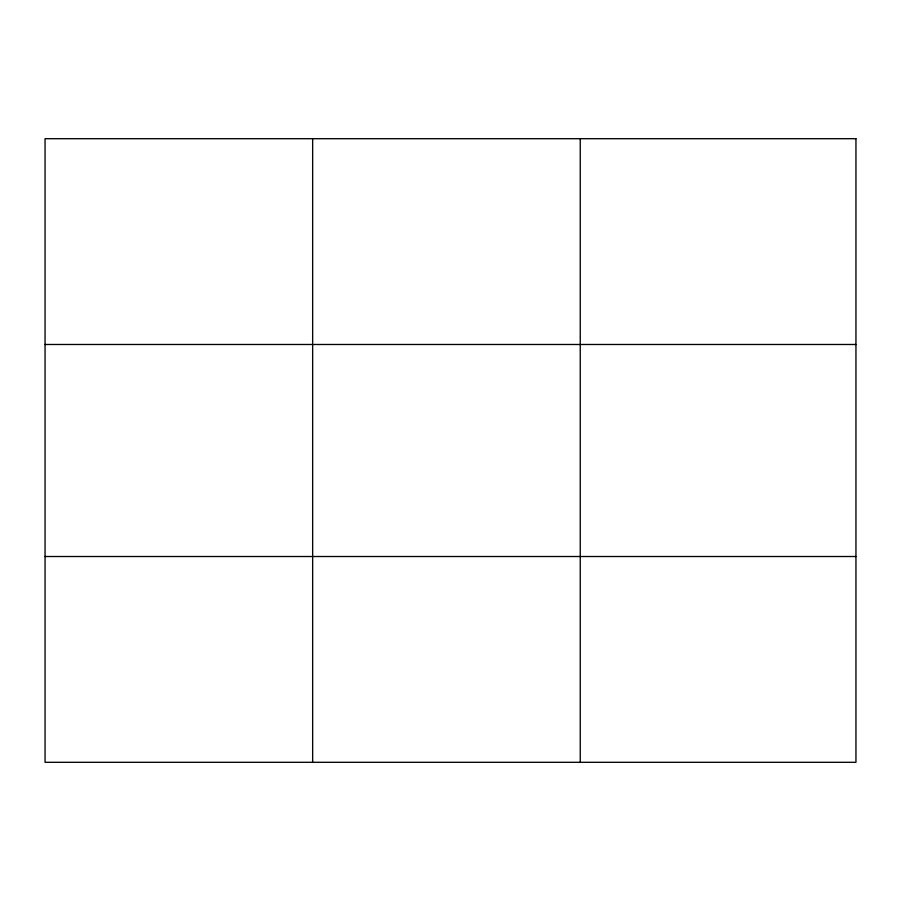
<?xml version="1.0" encoding="UTF-8"?>
<svg xmlns="http://www.w3.org/2000/svg" width="901" height="901" viewBox="0 0 901 901"><rect width="100%" height="100%" fill="white"/><g stroke="black" fill="none" stroke-linecap="round" stroke-linejoin="round"><path stroke-width="1.35" d="M312.647 138.698L312.647 762.302M580.244 138.698L580.244 762.302M45.05 344.486L855.95 344.486M45.05 556.514L855.95 556.514M855.95 138.698L855.95 762.302L45.05 762.302L45.05 138.698L855.95 138.698"/></g></svg>
